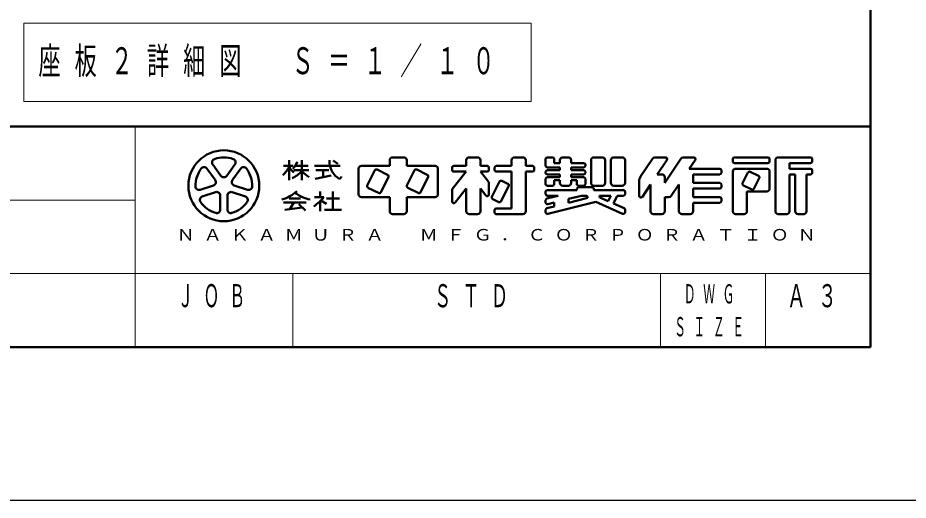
# Model space of a CAD drawing. Units: millimetres on the paper, with parts at other scales. Extents: x 200 to 813, y 141 to 438.
# Drawn here: x 520.6 to 605.4, y 141.3 to 187.2 of the extents above; entities that cross this region are included whole.
import ezdxf

# ---------------------------------------------------------------- set-up
doc = ezdxf.new("R2010")
doc.units = ezdxf.units.MM
doc.layers.add('A3図枠', color=140, linetype='Continuous', lineweight=50)
doc.layers.add('線', color=2, linetype='Continuous', lineweight=25)
doc.layers.add('図面プロファイル', color=7, linetype='Continuous')
doc.styles.add('ＭＳ ゴシック', font='')
doc.styles.get('ＭＳ ゴシック').set_extended_font_data('MS Gothic')

msp = doc.modelspace()

# ---------------------------------------------------------------- linework, layer by layer
at = {"layer": 'A3図枠', "color": 7}
for p, q in [((601.826, 155.858), (601.826, 422.858)), ((216.826, 176.858), (601.826, 176.858)), ((545.925, 173.111), (546.87, 173.111)), ((546.465, 173.651), (546.465, 171.761)), ((547.058, 173.111), (548.301, 173.111)), ((547.68, 173.651), (547.68, 171.761)), ((548.895, 173.111), (551.325, 173.111)), ((551.108, 173.325), (550.666, 173.619)), ((546.911, 172.706), (548.355, 172.706)), ((548.938, 171.878), (550.473, 172.185)), ((549.03, 172.706), (550.245, 172.706)), ((549.705, 172.706), (549.705, 172.031)), ((549.435, 170.681), (549.435, 170.141)), ((550.65, 170.681), (550.65, 168.926)), ((545.925, 169.642), (548.085, 169.642)), ((546.465, 170.006), (547.545, 170.006)), ((546.927, 169.642), (546.537, 168.993)), ((548.895, 170.141), (549.775, 170.141)), ((549.435, 169.768), (549.435, 168.791)), ((549.486, 169.818), (550.03, 169.504)), ((550.043, 170.006), (551.258, 170.006)), ((546.061, 168.925), (547.714, 169.161)), ((547.41, 169.465), (548.016, 168.859)), ((549.84, 168.926), (551.46, 168.926)), ((216.826, 155.858), (601.826, 155.858))]:
    msp.add_line(p, q, dxfattribs=at)
at = {"layer": 'A3図枠', "color": 211, "lineweight": 13}
for p, q in [((531.826, 176.858), (531.826, 155.858)), ((414.326, 169.858), (531.826, 169.858)), ((359.326, 162.858), (601.826, 162.858)), ((581.826, 162.858), (581.826, 155.858))]:
    msp.add_line(p, q, dxfattribs=at)
at = {"layer": 'A3図枠'}
for p, q in [((556.32, 173.921), (557.4, 173.921)), ((563.61, 173.921), (564.42, 173.921)), ((567.93, 173.921), (568.74, 173.921)), ((571.062, 173.921), (571.548, 173.921)), ((573.06, 173.921), (572.52, 173.921)), ((575.49, 173.921), (576.3, 173.921)), ((577.38, 173.921), (578.19, 173.921)), ((581.305, 173.921), (582.297, 173.921)), ((584.005, 173.921), (584.997, 173.921)), ((588.882, 173.921), (592.068, 173.921)), ((593.04, 173.921), (596.118, 173.921)), ((539.197, 173.251), (539.982, 172.171)), ((540.528, 172.171), (541.313, 173.251)), ((553.35, 173.111), (556.05, 173.111)), ((556.05, 173.651), (556.05, 173.111)), ((557.67, 173.651), (557.67, 173.111)), ((557.67, 173.111), (560.37, 173.111)), ((562.152, 173.111), (563.34, 173.111)), ((563.34, 173.651), (563.34, 173.111)), ((564.69, 173.651), (564.69, 173.111)), ((564.69, 173.111), (565.338, 173.111)), ((566.202, 173.111), (567.66, 173.111)), ((567.66, 173.651), (567.66, 173.111)), ((569.01, 173.651), (569.01, 173.111)), ((569.01, 173.111), (569.658, 173.111)), ((570.9, 173.759), (570.9, 173.138)), ((571.062, 172.976), (572.25, 172.976)), ((571.71, 173.759), (571.71, 173.381)), ((571.71, 173.381), (572.25, 173.381)), ((572.25, 173.651), (572.25, 173.381)), ((572.25, 172.976), (572.25, 172.706)), ((573.33, 173.651), (573.33, 173.381)), ((573.33, 173.381), (574.518, 173.381)), ((573.33, 172.976), (573.33, 172.706)), ((573.33, 172.976), (574.518, 172.976)), ((574.68, 173.219), (574.68, 173.138)), ((575.22, 173.651), (575.22, 171.491)), ((576.57, 173.651), (576.57, 171.491)), ((577.11, 173.651), (577.11, 171.491)), ((578.46, 173.651), (578.46, 171.491)), ((579.946, 172.1), (581.08, 173.801)), ((581.52, 172.301), (582.432, 173.669)), ((582.24, 171.491), (583.78, 173.801)), ((584.58, 172.841), (585.132, 173.669)), ((588.72, 173.759), (588.72, 173.543)), ((588.882, 173.381), (592.068, 173.381)), ((592.23, 173.759), (592.23, 173.543)), ((592.77, 173.651), (592.77, 168.791)), ((594.12, 173.381), (596.118, 173.381)), ((594.12, 173.381), (594.12, 172.841)), ((596.28, 173.759), (596.28, 173.543)), ((539.436, 171.774), (538.651, 172.854)), ((541.859, 172.854), (541.074, 171.774)), ((553.08, 172.841), (553.08, 170.411)), ((554.628, 172.696), (553.909, 171.258)), ((555.851, 172.266), (554.845, 172.769)), ((558.408, 172.696), (557.689, 171.258)), ((559.631, 172.266), (558.625, 172.769)), ((560.64, 172.841), (560.64, 170.411)), ((561.99, 172.949), (561.99, 172.733)), ((563.34, 172.571), (561.99, 170.884)), ((562.152, 172.571), (563.34, 172.571)), ((564.69, 172.571), (565.338, 172.571)), ((564.69, 172.571), (565.5, 171.559)), ((565.5, 172.949), (565.5, 172.733)), ((566.04, 172.949), (566.04, 172.733)), ((566.202, 172.571), (567.66, 172.571)), ((567.66, 172.571), (567.66, 169.061)), ((569.01, 172.571), (569.658, 172.571)), ((569.01, 172.571), (569.01, 168.791)), ((569.82, 172.949), (569.82, 172.733)), ((570.9, 172.544), (570.9, 172.463)), ((571.062, 172.706), (572.25, 172.706)), ((571.062, 172.301), (572.25, 172.301)), ((572.25, 172.301), (572.25, 172.031)), ((573.33, 172.706), (574.518, 172.706)), ((573.33, 172.301), (573.33, 172.031)), ((573.33, 172.301), (574.518, 172.301)), ((574.68, 172.544), (574.68, 172.463)), ((581.52, 172.301), (581.97, 172.301)), ((584.58, 172.841), (587.478, 172.841)), ((584.94, 172.301), (584.94, 171.491)), ((584.94, 172.301), (587.478, 172.301)), ((587.64, 172.679), (587.64, 172.463)), ((588.72, 172.571), (588.72, 168.791)), ((588.99, 172.841), (591.96, 172.841)), ((590.16, 172.48), (589.657, 171.474)), ((590.377, 172.553), (591.167, 172.158)), ((592.23, 172.571), (592.23, 170.951)), ((594.12, 172.841), (596.118, 172.841)), ((594.12, 172.301), (594.12, 168.791)), ((594.12, 172.301), (594.66, 172.301)), ((594.66, 172.301), (594.66, 168.791)), ((595.74, 172.301), (595.74, 168.791)), ((595.74, 172.301), (596.118, 172.301)), ((596.28, 172.679), (596.28, 172.463)), ((555.205, 170.61), (555.924, 172.048)), ((558.985, 170.61), (559.704, 172.048)), ((565.5, 171.559), (565.5, 170.401)), ((566.508, 171.616), (565.789, 170.178)), ((566.725, 171.689), (567.299, 171.402)), ((570.9, 171.869), (570.9, 171.383)), ((571.062, 172.031), (572.25, 172.031)), ((571.71, 171.761), (571.71, 171.383)), ((571.71, 171.761), (572.25, 171.761)), ((572.25, 171.761), (572.25, 171.491)), ((573.33, 172.031), (574.518, 172.031)), ((573.33, 171.761), (573.87, 171.761)), ((573.33, 171.761), (573.33, 171.491)), ((573.87, 171.761), (573.87, 171.383)), ((574.68, 171.869), (574.68, 171.383)), ((579.81, 171.651), (579.81, 170.271)), ((580.107, 170.181), (580.89, 171.356)), ((580.89, 171.356), (580.89, 168.791)), ((582.24, 172.031), (582.24, 171.491)), ((582.86, 170.261), (583.59, 171.356)), ((583.59, 171.356), (583.59, 168.791)), ((584.94, 171.491), (587.478, 171.491)), ((587.64, 171.329), (587.64, 171.113)), ((591.24, 171.94), (590.737, 170.934)), ((537.998, 170.843), (539.267, 171.255)), ((539.476, 170.613), (538.206, 170.201)), ((542.304, 170.201), (541.034, 170.613)), ((541.243, 171.255), (542.513, 170.843)), ((553.981, 171.041), (554.987, 170.538)), ((557.761, 171.041), (558.767, 170.538)), ((561.99, 170.884), (561.99, 169.726)), ((563.34, 170.951), (562.279, 169.624)), ((563.34, 170.951), (563.34, 168.791)), ((564.69, 170.951), (564.69, 168.791)), ((564.69, 170.951), (565.212, 170.299)), ((567.372, 171.184), (566.653, 169.746)), ((570.9, 170.654), (570.9, 170.438)), ((571.062, 171.221), (571.548, 171.221)), ((571.062, 170.816), (573.87, 170.816)), ((572.52, 171.221), (573.06, 171.221)), ((573.87, 170.924), (573.87, 170.816)), ((574.032, 171.221), (574.518, 171.221)), ((574.032, 171.086), (575.328, 171.086)), ((575.49, 171.221), (576.3, 171.221)), ((575.49, 170.924), (575.49, 170.816)), ((575.49, 170.816), (578.298, 170.816)), ((577.38, 171.221), (578.19, 171.221)), ((578.46, 170.654), (578.46, 170.438)), ((584.94, 170.951), (587.478, 170.951)), ((584.94, 170.951), (584.94, 170.141)), ((589.729, 171.257), (590.519, 170.862)), ((590.07, 170.681), (591.96, 170.681)), ((590.07, 170.681), (590.07, 168.791)), ((539.918, 168.957), (539.918, 170.292)), ((540.593, 170.292), (540.593, 168.957)), ((553.35, 170.141), (556.05, 170.141)), ((556.05, 170.141), (556.05, 168.791)), ((557.67, 170.141), (557.67, 168.791)), ((557.67, 170.141), (560.37, 170.141)), ((565.861, 169.961), (566.435, 169.674)), ((570.9, 169.853), (570.9, 169.63)), ((572.086, 170.276), (571.023, 170.01)), ((571.062, 170.276), (572.086, 170.276)), ((575.676, 169.699), (571.101, 168.555)), ((571.71, 169.625), (571.101, 169.473)), ((571.71, 169.625), (571.71, 169.264)), ((574.313, 170.276), (573.06, 169.963)), ((574.803, 170.037), (573.06, 169.601)), ((573.06, 169.963), (573.06, 169.601)), ((574.313, 170.276), (574.773, 170.276)), ((575.676, 169.699), (578.232, 168.562)), ((576.055, 170.121), (576.858, 169.764)), ((576.088, 170.276), (577.114, 170.276)), ((576.858, 169.764), (577.114, 170.276)), ((577.352, 169.545), (577.718, 170.276)), ((577.718, 170.276), (578.298, 170.276)), ((582.24, 170.141), (582.24, 168.791)), ((582.24, 170.141), (582.636, 170.141)), ((584.94, 170.141), (587.478, 170.141)), ((584.94, 169.601), (587.478, 169.601)), ((584.94, 169.601), (584.94, 168.791)), ((587.64, 169.979), (587.64, 169.763)), ((566.04, 168.899), (566.04, 168.683)), ((566.202, 169.061), (567.66, 169.061)), ((570.9, 168.935), (570.9, 168.712)), ((571.71, 169.264), (571.023, 169.092)), ((577.352, 169.545), (578.364, 169.095)), ((578.46, 168.947), (578.46, 168.71)), ((556.32, 168.521), (557.4, 168.521)), ((563.61, 168.521), (564.42, 168.521)), ((566.202, 168.521), (568.74, 168.521)), ((581.16, 168.521), (581.97, 168.521)), ((583.86, 168.521), (584.67, 168.521)), ((588.99, 168.521), (589.8, 168.521)), ((593.04, 168.521), (593.85, 168.521)), ((594.93, 168.521), (595.47, 168.521))]:
    msp.add_line(p, q, dxfattribs=at)
at = {"layer": 'A3図枠', "color": 7, "lineweight": 13}
for p, q in [((546.826, 162.858), (546.826, 155.858)), ((591.826, 162.858), (591.826, 155.858))]:
    msp.add_line(p, q, dxfattribs=at)
at = {"layer": 'A3図枠'}
msp.add_circle((540.255, 171.221), 3.375, dxfattribs=at)
for centre, radius, start, end in [((540.255, 171.221), 2.7, 70.60155, 109.39847), ((556.32, 173.651), 0.27, 89.99998, 179.99996), ((557.4, 173.651), 0.27, 0, 89.99998), ((563.61, 173.651), 0.27, 89.99998, 179.99996), ((564.42, 173.651), 0.27, 0, 89.99998), ((567.93, 173.651), 0.27, 89.99998, 179.99996), ((568.74, 173.651), 0.27, 0, 89.99998), ((571.062, 173.759), 0.162, 89.99998, 179.99996), ((571.548, 173.759), 0.162, 0, 89.99998), ((572.52, 173.651), 0.27, 89.99998, 179.99996), ((573.06, 173.651), 0.27, 0, 89.99998), ((575.49, 173.651), 0.27, 89.99998, 179.99996), ((576.3, 173.651), 0.27, 0, 89.99998), ((577.38, 173.651), 0.27, 89.99998, 179.99996), ((578.19, 173.651), 0.27, 0, 89.99998), ((581.305, 173.651), 0.27, 89.99998, 146.30984), ((582.297, 173.759), 0.162, 326.31015, 89.99998), ((584.005, 173.651), 0.27, 89.99998, 146.3098), ((584.997, 173.759), 0.162, 326.31003, 89.99998), ((588.882, 173.759), 0.162, 89.99998, 179.99996), ((592.068, 173.759), 0.162, 0, 89.99998), ((593.04, 173.651), 0.27, 89.99998, 179.99996), ((596.118, 173.759), 0.162, 0, 89.99998), ((538.378, 172.656), 0.338, 35.99999, 142.60154), ((539.471, 173.45), 0.338, 109.39847, 215.99997), ((541.04, 173.45), 0.338, 324, 70.60155), ((542.132, 172.656), 0.338, 37.39846, 143.99995), ((553.35, 172.841), 0.27, 89.99998, 179.99996), ((560.37, 172.841), 0.27, 0, 89.99998), ((562.152, 172.949), 0.162, 89.99998, 179.99996), ((565.338, 172.949), 0.162, 0, 89.99998), ((566.202, 172.949), 0.162, 89.99998, 179.99996), ((569.658, 172.949), 0.162, 0, 89.99998), ((571.062, 173.138), 0.162, 179.99998, 270.00002), ((574.518, 173.219), 0.162, 0, 89.99998), ((574.518, 173.138), 0.162, 270.00002, 0), ((588.882, 173.543), 0.162, 179.99998, 270.00002), ((592.068, 173.543), 0.162, 270.00002, 0), ((596.118, 173.543), 0.162, 270.00002, 0), ((540.255, 171.221), 2.7, 142.60154, 181.39846), ((540.255, 172.37), 0.338, 215.99998, 324), ((540.255, 171.221), 2.7, 358.60155, 37.39847), ((554.773, 172.624), 0.162, 63.43492, 153.43499), ((555.779, 172.121), 0.162, 333.4349, 63.43487), ((558.553, 172.624), 0.162, 63.43492, 153.43499), ((559.559, 172.121), 0.162, 333.4349, 63.43487), ((562.152, 172.733), 0.162, 179.99998, 270.00002), ((565.338, 172.733), 0.162, 270.00002, 0), ((566.202, 172.733), 0.162, 179.99998, 270.00002), ((569.658, 172.733), 0.162, 270.00002, 0), ((571.062, 172.544), 0.162, 89.99998, 179.99996), ((571.062, 172.463), 0.162, 179.99998, 270.00002), ((574.518, 172.544), 0.162, 0, 89.99998), ((574.518, 172.463), 0.162, 270.00002, 0), ((581.97, 172.031), 0.27, 0, 89.99998), ((587.478, 172.679), 0.162, 0, 89.99998), ((587.478, 172.463), 0.162, 270.00002, 0), ((588.99, 172.571), 0.27, 89.99998, 179.99996), ((590.305, 172.408), 0.162, 63.43447, 153.43474), ((591.095, 172.013), 0.162, 333.43484, 63.43447), ((591.96, 172.571), 0.27, 0, 89.99998), ((596.118, 172.679), 0.162, 0, 89.99998), ((596.118, 172.463), 0.162, 270.00002, 0), ((539.163, 171.576), 0.338, 287.99998, 35.99999), ((541.347, 171.576), 0.338, 143.99996, 251.99999), ((566.653, 171.544), 0.162, 63.43487, 153.43498), ((567.227, 171.257), 0.162, 333.43492, 63.43493), ((571.062, 171.869), 0.162, 89.99998, 179.99996), ((571.062, 171.383), 0.162, 179.99998, 270.00002), ((571.548, 171.383), 0.162, 270.00002, 0), ((572.52, 171.491), 0.27, 179.99998, 270.00002), ((573.06, 171.491), 0.27, 270.00002, 0), ((574.032, 171.383), 0.162, 179.99998, 270.00002), ((574.518, 171.869), 0.162, 0, 89.99998), ((574.518, 171.383), 0.162, 270.00002, 0), ((575.49, 171.491), 0.27, 179.99998, 270.00002), ((576.3, 171.491), 0.27, 270.00002, 0), ((577.38, 171.491), 0.27, 179.99998, 270.00002), ((578.19, 171.491), 0.27, 270.00002, 0), ((580.62, 171.651), 0.81, 146.30999, 179.99996), ((587.478, 171.329), 0.162, 0, 89.99998), ((589.802, 171.402), 0.162, 153.43517, 243.43529), ((537.893, 171.164), 0.338, 181.39848, 287.99997), ((539.58, 170.292), 0.338, 359.99997, 107.99999), ((540.93, 170.292), 0.338, 71.99997, 179.99999), ((542.617, 171.164), 0.338, 252.00001, 358.60156), ((554.054, 171.186), 0.162, 153.43495, 243.43485), ((555.06, 170.683), 0.162, 243.43498, 333.43496), ((557.834, 171.186), 0.162, 153.43495, 243.43485), ((558.84, 170.683), 0.162, 243.43498, 333.43496), ((571.062, 170.654), 0.162, 89.99998, 179.99996), ((571.062, 170.438), 0.162, 179.99998, 270.00002), ((574.032, 170.924), 0.162, 89.99998, 179.99996), ((575.328, 170.924), 0.162, 0, 89.99998), ((578.298, 170.654), 0.162, 0, 89.99998), ((578.298, 170.438), 0.162, 270.00002, 0), ((587.478, 171.113), 0.162, 270.00002, 0), ((590.592, 171.007), 0.162, 243.43534, 333.43491), ((591.96, 170.951), 0.27, 270.00002, 0), ((538.311, 169.88), 0.338, 107.99999, 214.60154), ((540.255, 171.221), 2.7, 214.60156, 253.39848), ((540.255, 171.221), 2.7, 286.60155, 325.39847), ((542.2, 169.88), 0.338, 325.39847, 71.99996), ((553.35, 170.411), 0.27, 179.99998, 270.00002), ((560.37, 170.411), 0.27, 270.00002, 0), ((562.152, 169.726), 0.162, 179.99998, 321.34037), ((565.338, 170.401), 0.162, 218.65962, 0), ((565.934, 170.106), 0.162, 153.43487, 243.4348), ((566.508, 169.819), 0.162, 243.43487, 333.43498), ((571.062, 169.853), 0.162, 104.03614, 179.99996), ((571.062, 169.63), 0.162, 179.99998, 284.03612), ((574.773, 170.155), 0.121, 284.0365, 89.99998), ((576.088, 170.195), 0.081, 89.99998, 246.03817), ((579.972, 170.271), 0.162, 179.99998, 326.30997), ((582.636, 170.411), 0.27, 270.00002, 326.31002), ((587.478, 169.979), 0.162, 0, 89.99998), ((587.478, 169.763), 0.162, 270.00002, 0), ((539.58, 168.957), 0.338, 253.39847, 359.99997), ((540.93, 168.957), 0.338, 179.99999, 286.60154), ((556.32, 168.791), 0.27, 179.99998, 270.00002), ((557.4, 168.791), 0.27, 270.00002, 0), ((563.61, 168.791), 0.27, 179.99998, 270.00002), ((564.42, 168.791), 0.27, 270.00002, 0), ((566.202, 168.899), 0.162, 89.99998, 179.99996), ((568.74, 168.791), 0.27, 270.00002, 0), ((571.062, 168.935), 0.162, 104.03614, 179.99996), ((578.298, 168.947), 0.162, 0, 66.03701), ((581.16, 168.791), 0.27, 179.99998, 270.00002), ((581.97, 168.791), 0.27, 270.00002, 0), ((583.86, 168.791), 0.27, 179.99998, 270.00002), ((584.67, 168.791), 0.27, 270.00002, 0), ((588.99, 168.791), 0.27, 179.99998, 270.00002), ((589.8, 168.791), 0.27, 270.00002, 0), ((593.04, 168.791), 0.27, 179.99998, 270.00002), ((593.85, 168.791), 0.27, 270.00002, 0), ((594.93, 168.791), 0.27, 179.99998, 270.00002), ((595.47, 168.791), 0.27, 270.00002, 0), ((566.202, 168.683), 0.162, 179.99998, 270.00002), ((571.062, 168.712), 0.162, 179.99998, 284.03612), ((578.298, 168.71), 0.162, 246.03699, 0)]:
    msp.add_arc(centre, radius, start, end, dxfattribs=at)
at = {"layer": 'A3図枠', "color": 7}
for centre, radius, start, end in [((544.36, 173.942), 2.285, 311.36185, 337.13638), ((548.443, 174.285), 2.345, 212.50346, 230.00631), ((545.824, 173.905), 1.467, 313.72108, 343.54317), ((552.263, 173.552), 1.953, 177.09472, 240.51891), ((545.453, 174.676), 3.034, 295.86917, 317.23867), ((549.908, 174.676), 3.034, 222.76131, 240.10806), ((550.286, 172.662), 1.299, 321.42112, 334.8249), ((544.928, 173.115), 3.32, 285.11261, 313.40619), ((549.056, 173.052), 3.192, 231.17281, 259.75506), ((546.166, 173.084), 4.657, 304.87257, 320.80411)]:
    msp.add_arc(centre, radius, start, end, dxfattribs=at)
at = {"layer": '線', "color": 7, "lineweight": 13}
for p, q in [((521.206, 186.708), (521.206, 179.241)), ((569.506, 186.708), (521.206, 186.708)), ((569.506, 179.241), (569.506, 186.708)), ((521.206, 179.241), (569.506, 179.241))]:
    msp.add_line(p, q, dxfattribs=at)
at = {"layer": '線', "color": 7}
msp.add_lwpolyline([(200.328, 141.299), (618.324, 141.299), (618.324, 438.219), (200.328, 438.219)], close=True, dxfattribs=at)

# ---------------------------------------------------------------- texts
at = {"layer": 'A3図枠', "color": 4, "style": 'ＭＳ ゴシック'}
for s, insert, char_height, attachment_point in [('\\T1.49;\\W1.15;ＮＡＫＡＭＵＲＡ\u3000ＭＦＧ．ＣＯＲＰＯＲＡＴＩＯＮ', (535.763, 167.108), 1.1, 1), ('\\T1.64;\\W0.5;ＪＯＢ', (539.55, 161.863), 2.199, 2), ('\\T1.64;\\W0.45;ＤＷＧ', (586.826, 160.92), 1.833, 5), ('\\T1.64;\\W0.6;Ａ３', (596.826, 161.858), 2.199, 2), ('\\T1.64;\\W0.45;ＳＩＺＥ', (586.826, 157.795), 1.833, 5)]:
    msp.add_mtext(s, dxfattribs=dict(at, insert=insert, char_height=char_height, attachment_point=attachment_point))
at = {"layer": '図面プロファイル', "insert": (564.326, 161.858), "char_height": 2.199, "attachment_point": 2, "style": 'ＭＳ ゴシック'}
msp.add_mtext('\\T1.64;\\W0.55;ＳＴＤ', dxfattribs=at)
at = {"layer": '線', "color": 7, "insert": (522.606, 182.974), "char_height": 2.566, "attachment_point": 4, "style": 'ＭＳ ゴシック'}
msp.add_mtext('\\T1.64;\\W0.6;座板２詳細図\u3000Ｓ＝１／１０', dxfattribs=at)

doc.saveas('drawing.dxf')
